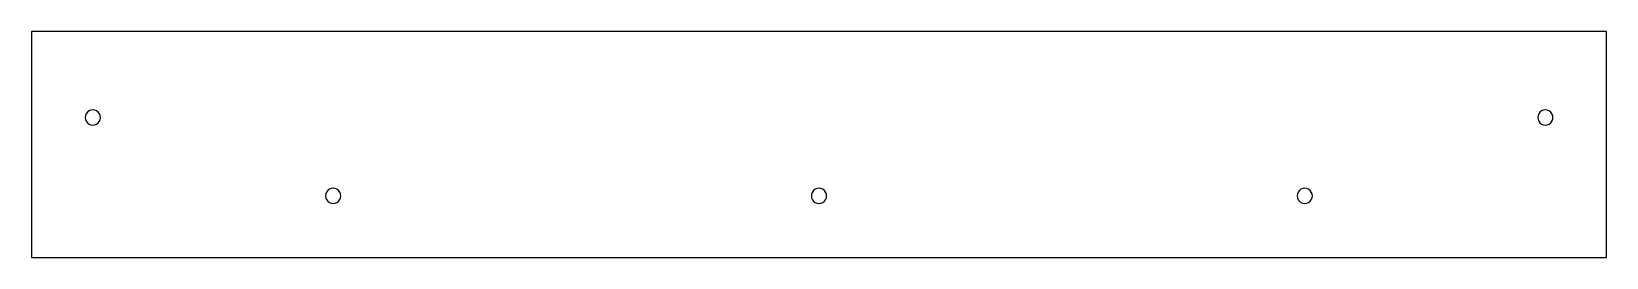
# Model space of a CAD drawing. Extents: x -161 to 161, y -23 to 23.
import ezdxf

# ---------------------------------------------------------------- set-up
doc = ezdxf.new("R2010")
doc.units = 0
doc.layers.get('0').update_dxf_attribs({"linetype": 'CONTINUOUS'})

msp = doc.modelspace()

# ---------------------------------------------------------------- linework, layer by layer
for p, q in [((-160.5, 23), (-160.5, -23)), ((160.5, 23), (-160.5, 23)), ((160.5, -23), (160.5, 23)), ((-149.1, 6.6), (-149.34, 6.27)), ((-148.78, 6.84), (-149.1, 6.6)), ((-148.4, 7), (-148.78, 6.84)), ((-148, 7.05), (-148.4, 7)), ((-147.6, 7), (-148, 7.05)), ((-147.23, 6.84), (-147.6, 7)), ((-146.9, 6.6), (-147.23, 6.84)), ((-146.66, 6.27), (-146.9, 6.6)), ((146.94, 6.6), (146.7, 6.27)), ((147.26, 6.84), (146.94, 6.6)), ((147.64, 7), (147.26, 6.84)), ((148.04, 7.05), (147.64, 7)), ((148.44, 7), (148.04, 7.05)), ((148.81, 6.84), (148.44, 7)), ((149.13, 6.6), (148.81, 6.84)), ((149.38, 6.27), (149.13, 6.6)), ((-149.5, 5.9), (-149.55, 5.5)), ((-149.55, 5.5), (-149.5, 5.1)), ((-149.34, 6.27), (-149.5, 5.9)), ((-149.5, 5.1), (-149.34, 4.72)), ((-149.34, 4.72), (-149.1, 4.4)), ((-149.1, 4.4), (-148.78, 4.16)), ((-148.78, 4.16), (-148.4, 4)), ((-148.4, 4), (-148, 3.95)), ((-148, 3.95), (-147.6, 4)), ((-147.6, 4), (-147.23, 4.16)), ((-147.23, 4.16), (-146.9, 4.4)), ((-146.9, 4.4), (-146.66, 4.72)), ((-146.5, 5.9), (-146.66, 6.27)), ((-146.66, 4.72), (-146.5, 5.1)), ((-146.45, 5.5), (-146.5, 5.9)), ((-146.5, 5.1), (-146.45, 5.5)), ((146.54, 5.9), (146.49, 5.5)), ((146.49, 5.5), (146.54, 5.1)), ((146.7, 6.27), (146.54, 5.9)), ((146.54, 5.1), (146.7, 4.72)), ((146.7, 4.72), (146.94, 4.4)), ((146.94, 4.4), (147.26, 4.16)), ((147.26, 4.16), (147.64, 4)), ((147.64, 4), (148.04, 3.95)), ((148.04, 3.95), (148.44, 4)), ((148.44, 4), (148.81, 4.16)), ((148.81, 4.16), (149.13, 4.4)), ((149.13, 4.4), (149.38, 4.72)), ((149.54, 5.9), (149.38, 6.27)), ((149.38, 4.72), (149.54, 5.1)), ((149.59, 5.5), (149.54, 5.9)), ((149.54, 5.1), (149.59, 5.5)), ((-100.11, -9.36), (-100.36, -9.68)), ((-99.79, -9.12), (-100.11, -9.36)), ((-99.42, -8.96), (-99.79, -9.12)), ((-99.01, -8.91), (-99.42, -8.96)), ((-98.61, -8.96), (-99.01, -8.91)), ((-98.24, -9.12), (-98.61, -8.96)), ((-97.92, -9.36), (-98.24, -9.12)), ((-97.67, -9.68), (-97.92, -9.36)), ((-1.1, -9.36), (-1.34, -9.69)), ((-0.77, -9.12), (-1.1, -9.36)), ((-0.4, -8.96), (-0.77, -9.12)), ((0, -8.91), (-0.4, -8.96)), ((0.4, -8.96), (0, -8.91)), ((0.77, -9.12), (0.4, -8.96)), ((1.1, -9.36), (0.77, -9.12)), ((1.34, -9.69), (1.1, -9.36)), ((97.9, -9.36), (97.66, -9.69)), ((98.22, -9.12), (97.9, -9.36)), ((98.6, -8.96), (98.22, -9.12)), ((99, -8.91), (98.6, -8.96)), ((99.4, -8.96), (99, -8.91)), ((99.77, -9.12), (99.4, -8.96)), ((100.1, -9.36), (99.77, -9.12)), ((100.34, -9.69), (100.1, -9.36)), ((-100.51, -10.06), (-100.56, -10.46)), ((-100.56, -10.46), (-100.51, -10.86)), ((-100.36, -9.68), (-100.51, -10.06)), ((-100.51, -10.86), (-100.36, -11.23)), ((-100.36, -11.23), (-100.11, -11.55)), ((-100.11, -11.55), (-99.79, -11.8)), ((-99.79, -11.8), (-99.42, -11.96)), ((-99.42, -11.96), (-99.01, -12.01)), ((-99.01, -12.01), (-98.61, -11.96)), ((-98.61, -11.96), (-98.24, -11.8)), ((-98.24, -11.8), (-97.92, -11.55)), ((-97.92, -11.55), (-97.67, -11.23)), ((-97.52, -10.06), (-97.67, -9.68)), ((-97.67, -11.23), (-97.52, -10.86)), ((-97.46, -10.46), (-97.52, -10.06)), ((-97.52, -10.86), (-97.46, -10.46)), ((-1.5, -10.06), (-1.55, -10.46)), ((-1.55, -10.46), (-1.5, -10.86)), ((-1.34, -9.69), (-1.5, -10.06)), ((-1.5, -10.86), (-1.34, -11.24)), ((-1.34, -11.24), (-1.1, -11.56)), ((-1.1, -11.56), (-0.77, -11.8)), ((-0.77, -11.8), (-0.4, -11.96)), ((-0.4, -11.96), (0, -12.01)), ((0, -12.01), (0.4, -11.96)), ((0.4, -11.96), (0.77, -11.8)), ((0.77, -11.8), (1.1, -11.56)), ((1.1, -11.56), (1.34, -11.24)), ((1.5, -10.06), (1.34, -9.69)), ((1.34, -11.24), (1.5, -10.86)), ((1.55, -10.46), (1.5, -10.06)), ((1.5, -10.86), (1.55, -10.46)), ((97.5, -10.06), (97.45, -10.46)), ((97.45, -10.46), (97.5, -10.86)), ((97.66, -9.69), (97.5, -10.06)), ((97.5, -10.86), (97.66, -11.24)), ((97.66, -11.24), (97.9, -11.56)), ((97.9, -11.56), (98.22, -11.8)), ((98.22, -11.8), (98.6, -11.96)), ((98.6, -11.96), (99, -12.01)), ((99, -12.01), (99.4, -11.96)), ((99.4, -11.96), (99.77, -11.8)), ((99.77, -11.8), (100.1, -11.56)), ((100.1, -11.56), (100.34, -11.24)), ((100.5, -10.06), (100.34, -9.69)), ((100.34, -11.24), (100.5, -10.86)), ((100.55, -10.46), (100.5, -10.06)), ((100.5, -10.86), (100.55, -10.46)), ((-160.5, -23), (160.5, -23))]:
    msp.add_line(p, q)

doc.saveas('drawing.dxf')
